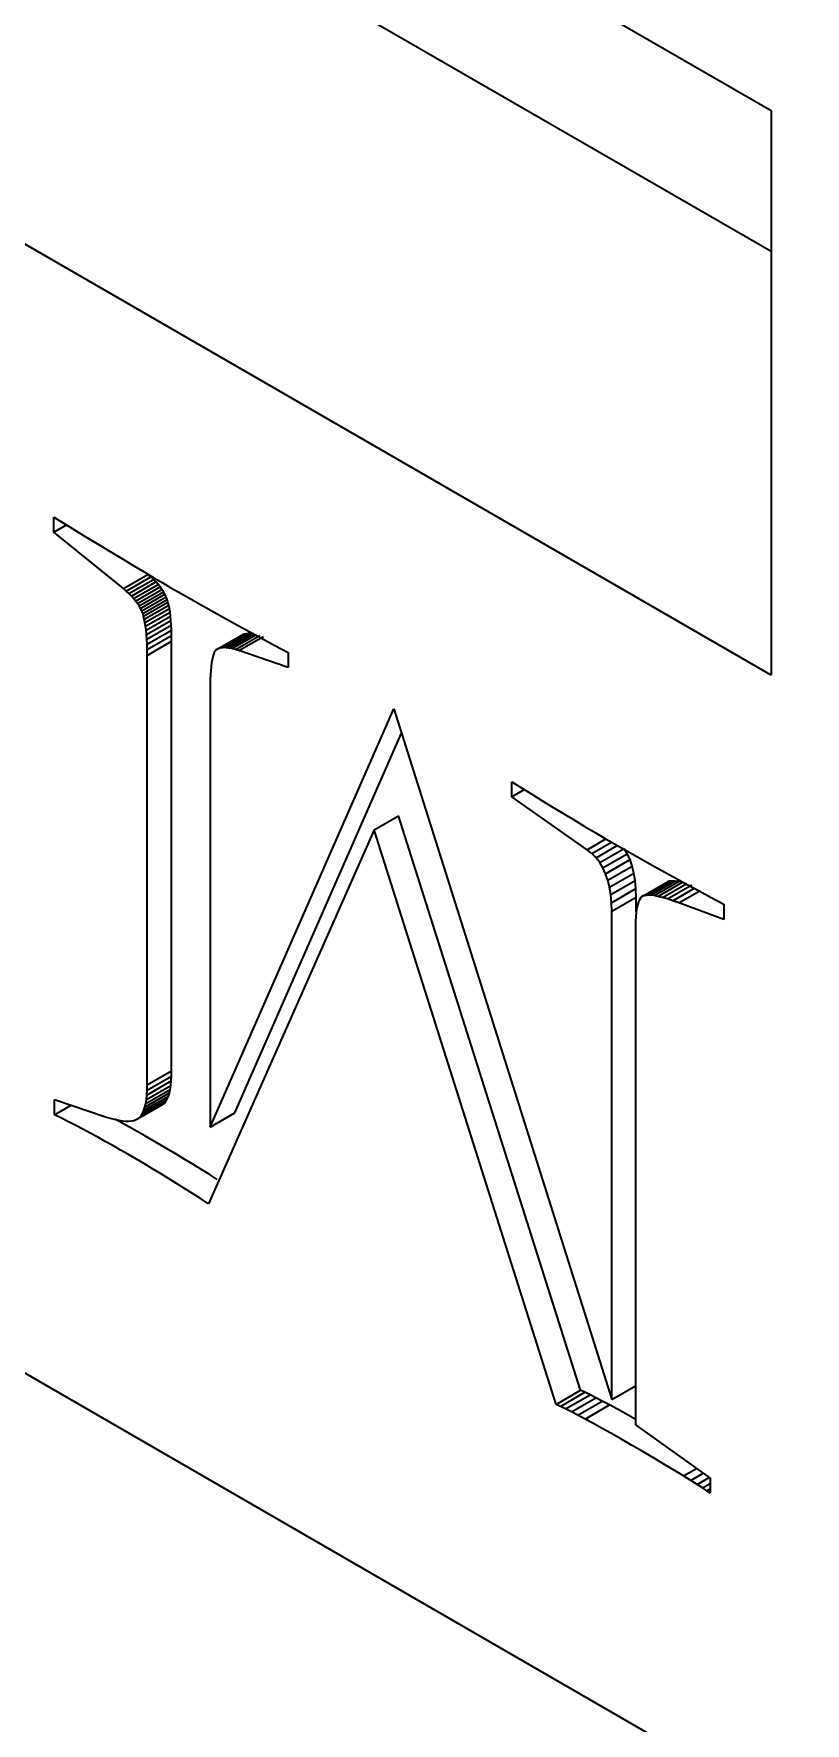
# Model space of a CAD drawing. Header units: millimetres. Extents: x -105 to 105, y -148 to 148.
# Drawn here: x 51.714 to 53.946, y -20.798 to -15.912 of the extents above; entities that cross this region are included whole.
import ezdxf

# ---------------------------------------------------------------- set-up
doc = ezdxf.new("R2010")
doc.units = ezdxf.units.MM
doc.layers.add('粗实线层', color=7, linetype='Continuous', lineweight=35)

msp = doc.modelspace()

# ---------------------------------------------------------------- linework, layer by layer
at = {"layer": '粗实线层', "color": 7, "lineweight": 35, "ltscale": 0.1925}
for p, q in [((44.6555, -10.8268), (53.8479, -16.134)), ((53.8479, -16.5423), (45.7161, -11.8474)), ((53.8479, -17.767), (44.6555, -12.4598)), ((54.6964, -21.5229), (43.8069, -15.2359)), ((53.8479, -16.134), (53.8479, -17.767)), ((51.7722, -17.354), (51.7722, -17.3103)), ((51.7722, -17.3103), (51.8165, -17.3374)), ((51.7722, -17.354), (51.8089, -17.3328)), ((51.8165, -17.3374), (51.8585, -17.3631)), ((51.9736, -17.5169), (51.7722, -17.354)), ((51.8585, -17.3631), (51.8982, -17.3872)), ((51.8982, -17.3872), (51.9356, -17.4099)), ((51.9356, -17.4099), (51.9707, -17.431)), ((51.9707, -17.431), (52.0034, -17.4507)), ((51.9736, -17.5169), (52.0443, -17.4761)), ((51.9819, -17.524), (52.0526, -17.4832)), ((51.9895, -17.5312), (52.0602, -17.4903)), ((52.0034, -17.4507), (52.0338, -17.4688)), ((52.0338, -17.4688), (52.0619, -17.4854)), ((52.0526, -17.4832), (52.0443, -17.4761)), ((52.0602, -17.4903), (52.0526, -17.4832)), ((52.0673, -17.4975), (52.0602, -17.4903)), ((52.0619, -17.4854), (52.0877, -17.5005)), ((51.9819, -17.524), (51.9736, -17.5169)), ((51.9895, -17.5312), (51.9819, -17.524)), ((51.9966, -17.5383), (51.9895, -17.5312)), ((51.9966, -17.5383), (52.0673, -17.4975)), ((52.003, -17.5455), (51.9966, -17.5383)), ((52.003, -17.5455), (52.0737, -17.5047)), ((52.0089, -17.5527), (52.0796, -17.5118)), ((52.0142, -17.5598), (52.0849, -17.519)), ((52.0188, -17.5671), (52.0896, -17.5262)), ((52.0229, -17.5743), (52.0936, -17.5334)), ((52.0264, -17.5815), (52.0971, -17.5407)), ((52.0737, -17.5047), (52.0673, -17.4975)), ((52.0796, -17.5118), (52.0737, -17.5047)), ((52.0849, -17.519), (52.0796, -17.5118)), ((52.0896, -17.5262), (52.0849, -17.519)), ((52.0877, -17.5005), (52.1111, -17.5142)), ((52.0936, -17.5334), (52.0896, -17.5262)), ((52.0971, -17.5407), (52.0936, -17.5334)), ((52.1001, -17.5479), (52.0971, -17.5407)), ((52.1111, -17.5142), (52.141, -17.5313)), ((52.141, -17.5313), (52.1717, -17.5488)), ((52.0089, -17.5527), (52.003, -17.5455)), ((52.0142, -17.5598), (52.0089, -17.5527)), ((52.0188, -17.5671), (52.0142, -17.5598)), ((52.0229, -17.5743), (52.0188, -17.5671)), ((52.0264, -17.5815), (52.0229, -17.5743)), ((52.0293, -17.5887), (52.0264, -17.5815)), ((52.0293, -17.5887), (52.1001, -17.5479)), ((52.0318, -17.5965), (52.0293, -17.5887)), ((52.0318, -17.5965), (52.1025, -17.5557)), ((52.034, -17.6052), (52.1047, -17.5644)), ((52.036, -17.6149), (52.1067, -17.574)), ((52.0377, -17.6255), (52.1084, -17.5847)), ((52.1025, -17.5557), (52.1001, -17.5479)), ((52.1047, -17.5644), (52.1025, -17.5557)), ((52.1067, -17.574), (52.1047, -17.5644)), ((52.1084, -17.5847), (52.1067, -17.574)), ((52.1098, -17.5963), (52.1084, -17.5847)), ((52.1717, -17.5488), (52.2033, -17.5667)), ((52.2033, -17.5667), (52.2359, -17.5849)), ((52.2359, -17.5849), (52.2693, -17.6035)), ((52.034, -17.6052), (52.0318, -17.5965)), ((52.036, -17.6149), (52.034, -17.6052)), ((52.0377, -17.6255), (52.036, -17.6149)), ((52.0391, -17.6372), (52.0377, -17.6255)), ((52.0391, -17.6372), (52.1098, -17.5963)), ((52.0403, -17.6498), (52.0391, -17.6372)), ((52.0403, -17.6498), (52.111, -17.6089)), ((52.0412, -17.6633), (52.1119, -17.6225)), ((52.0419, -17.6779), (52.1126, -17.637)), ((52.111, -17.6089), (52.1098, -17.5963)), ((52.1119, -17.6225), (52.111, -17.6089)), ((52.1126, -17.637), (52.1119, -17.6225)), ((52.1129, -17.6526), (52.1126, -17.637)), ((52.2693, -17.6035), (52.3037, -17.6224)), ((52.3037, -17.6224), (52.3389, -17.6417)), ((52.0412, -17.6633), (52.0403, -17.6498)), ((52.0419, -17.6779), (52.0412, -17.6633)), ((52.0422, -17.6934), (52.0419, -17.6779)), ((52.0422, -17.6934), (52.1129, -17.6526)), ((52.0424, -17.7099), (52.1131, -17.669)), ((52.1131, -17.669), (52.1129, -17.6526)), ((52.1131, -18.9117), (52.1131, -17.669)), ((52.2464, -17.6914), (52.3171, -17.6505)), ((52.2513, -17.6894), (52.322, -17.6485)), ((52.2569, -17.6881), (52.2513, -17.6894)), ((52.2569, -17.6881), (52.3277, -17.6473)), ((52.2634, -17.6876), (52.2569, -17.6881)), ((52.2634, -17.6876), (52.3341, -17.6468)), ((52.2707, -17.6879), (52.2634, -17.6876)), ((52.2707, -17.6879), (52.3414, -17.647)), ((52.2788, -17.6888), (52.2707, -17.6879)), ((52.2788, -17.6888), (52.3495, -17.648)), ((52.2877, -17.6905), (52.3584, -17.6497)), ((52.2974, -17.693), (52.3681, -17.6522)), ((52.3078, -17.6962), (52.3786, -17.6553)), ((52.322, -17.6485), (52.3171, -17.6505)), ((52.3277, -17.6473), (52.322, -17.6485)), ((52.3341, -17.6468), (52.3277, -17.6473)), ((52.3414, -17.647), (52.3341, -17.6468)), ((52.3389, -17.6417), (52.3751, -17.6613)), ((52.3495, -17.648), (52.3414, -17.647)), ((52.3751, -17.6613), (52.4121, -17.6813)), ((52.4121, -17.6813), (52.4501, -17.7017)), ((52.0424, -17.7099), (52.0422, -17.6934)), ((52.0424, -18.9525), (52.0424, -17.7099)), ((52.2284, -17.7318), (52.2272, -17.7422)), ((52.23, -17.7225), (52.2284, -17.7318)), ((52.2319, -17.7145), (52.23, -17.7225)), ((52.234, -17.7076), (52.2319, -17.7145)), ((52.2364, -17.702), (52.234, -17.7076)), ((52.2391, -17.6976), (52.2364, -17.702)), ((52.2424, -17.6941), (52.2391, -17.6976)), ((52.2464, -17.6914), (52.2424, -17.6941)), ((52.2513, -17.6894), (52.2464, -17.6914)), ((52.2877, -17.6905), (52.2788, -17.6888)), ((52.2974, -17.693), (52.2877, -17.6905)), ((52.3078, -17.6962), (52.2974, -17.693)), ((52.4501, -17.7454), (52.3078, -17.6962)), ((52.4501, -17.7017), (52.4501, -17.7454)), ((52.225, -17.7808), (52.2249, -17.7961)), ((52.2255, -17.7667), (52.225, -17.7808)), ((52.2262, -17.7539), (52.2255, -17.7667)), ((52.2272, -17.7422), (52.2262, -17.7539)), ((52.2249, -17.7961), (52.2249, -19.0743)), ((52.2249, -19.0743), (52.7558, -17.8645)), ((52.7558, -17.8645), (53.3864, -19.8625)), ((52.2956, -19.0335), (52.7779, -17.9345)), ((53.0972, -18.119), (53.0972, -18.0753)), ((53.0972, -18.0753), (53.1258, -18.0934)), ((53.0972, -18.119), (53.1334, -18.0981)), ((53.3152, -18.2723), (53.0972, -18.119)), ((53.1258, -18.0934), (53.1549, -18.1116)), ((53.1549, -18.1116), (53.1844, -18.1298)), ((52.699, -18.2148), (52.7697, -18.174)), ((53.2959, -19.8354), (52.7697, -18.174)), ((53.1844, -18.1298), (53.2144, -18.1482)), ((53.2144, -18.1482), (53.2447, -18.1666)), ((53.2447, -18.1666), (53.2755, -18.1851)), ((52.699, -18.2148), (52.2201, -19.296)), ((53.2252, -19.8762), (52.699, -18.2148)), ((53.2755, -18.1851), (53.3067, -18.2037)), ((53.3067, -18.2037), (53.3384, -18.2224)), ((53.3384, -18.2224), (53.3705, -18.2412)), ((53.3152, -18.2723), (53.3698, -18.2408)), ((53.3288, -18.283), (53.3152, -18.2723)), ((53.3288, -18.283), (53.3858, -18.2501)), ((53.3409, -18.2952), (53.4024, -18.2597)), ((53.3515, -18.309), (53.4222, -18.2682)), ((53.3705, -18.2412), (53.403, -18.26)), ((53.403, -18.26), (53.4278, -18.2743)), ((53.4315, -18.2836), (53.4222, -18.2682)), ((53.4278, -18.2743), (53.454, -18.2891)), ((53.3409, -18.2952), (53.3288, -18.283)), ((53.3515, -18.309), (53.3409, -18.2952)), ((53.3608, -18.3244), (53.3515, -18.309)), ((53.3608, -18.3244), (53.4315, -18.2836)), ((53.3686, -18.3414), (53.4393, -18.3006)), ((53.375, -18.36), (53.4457, -18.3192)), ((53.4393, -18.3006), (53.4315, -18.2836)), ((53.4457, -18.3192), (53.4393, -18.3006)), ((53.4507, -18.3394), (53.4457, -18.3192)), ((53.454, -18.2891), (53.4815, -18.3046)), ((53.4815, -18.3046), (53.5103, -18.3207)), ((53.5103, -18.3207), (53.5404, -18.3373)), ((53.3686, -18.3414), (53.3608, -18.3244)), ((53.375, -18.36), (53.3686, -18.3414)), ((53.38, -18.3802), (53.375, -18.36)), ((53.38, -18.3802), (53.4507, -18.3394)), ((53.3835, -18.402), (53.4542, -18.3611)), ((53.4542, -18.3611), (53.4507, -18.3394)), ((53.4564, -18.3845), (53.4542, -18.3611)), ((53.4772, -18.4058), (53.5479, -18.365)), ((53.4829, -18.4041), (53.5536, -18.3633)), ((53.4901, -18.4034), (53.5608, -18.3626)), ((53.4987, -18.4037), (53.5694, -18.3629)), ((53.5087, -18.4049), (53.5794, -18.3641)), ((53.5202, -18.4071), (53.5909, -18.3663)), ((53.5332, -18.4103), (53.6039, -18.3694)), ((53.5404, -18.3373), (53.5719, -18.3546)), ((53.5536, -18.3633), (53.5479, -18.365)), ((53.5608, -18.3626), (53.5536, -18.3633)), ((53.5694, -18.3629), (53.5608, -18.3626)), ((53.5794, -18.3641), (53.5694, -18.3629)), ((53.5719, -18.3546), (53.6047, -18.3725)), ((53.5909, -18.3663), (53.5794, -18.3641)), ((53.6047, -18.3725), (53.6389, -18.3909)), ((53.3835, -18.402), (53.38, -18.3802)), ((53.3857, -18.4253), (53.3835, -18.402)), ((53.3857, -18.4253), (53.4564, -18.3845)), ((53.3864, -18.4502), (53.4571, -18.4094)), ((53.4571, -18.4094), (53.4564, -18.3845)), ((53.4571, -18.4521), (53.4571, -18.4094)), ((53.4665, -18.4168), (53.4638, -18.4224)), ((53.4695, -18.4121), (53.4665, -18.4168)), ((53.4729, -18.4085), (53.4695, -18.4121)), ((53.4772, -18.4058), (53.4729, -18.4085)), ((53.4829, -18.4041), (53.4772, -18.4058)), ((53.4901, -18.4034), (53.4829, -18.4041)), ((53.4987, -18.4037), (53.4901, -18.4034)), ((53.5087, -18.4049), (53.4987, -18.4037)), ((53.5202, -18.4071), (53.5087, -18.4049)), ((53.5332, -18.4103), (53.5202, -18.4071)), ((53.5476, -18.4144), (53.5332, -18.4103)), ((53.5476, -18.4144), (53.6183, -18.3736)), ((53.5634, -18.4195), (53.5476, -18.4144)), ((53.5634, -18.4195), (53.6255, -18.3837)), ((53.5807, -18.4256), (53.5634, -18.4195)), ((53.5807, -18.4256), (53.6398, -18.3915)), ((53.6389, -18.3909), (53.6743, -18.41)), ((53.6743, -18.41), (53.7111, -18.4297)), ((53.3864, -18.4502), (53.3857, -18.4253)), ((53.3864, -19.8625), (53.3864, -18.4502)), ((53.4558, -18.4656), (53.4553, -18.4773)), ((53.4567, -18.455), (53.4558, -18.4656)), ((53.4579, -18.4454), (53.4567, -18.455)), ((53.4596, -18.4367), (53.4579, -18.4454)), ((53.4615, -18.4291), (53.4596, -18.4367)), ((53.4638, -18.4224), (53.4615, -18.4291)), ((53.7111, -18.4735), (53.5807, -18.4256)), ((53.7111, -18.4297), (53.7111, -18.4735)), ((53.4553, -18.4773), (53.4551, -18.4899)), ((53.4551, -18.4899), (53.4551, -19.9351)), ((52.04, -18.9946), (52.1107, -18.9537)), ((52.0413, -18.9818), (52.112, -18.9409)), ((52.0421, -18.9677), (52.1128, -18.9269)), ((52.0421, -18.9677), (52.0424, -18.9525)), ((52.0424, -18.9525), (52.1131, -18.9117)), ((52.1089, -18.9653), (52.1107, -18.9537)), ((52.1107, -18.9537), (52.112, -18.9409)), ((52.112, -18.9409), (52.1128, -18.9269)), ((52.1128, -18.9269), (52.1131, -18.9117)), ((51.7745, -19.0387), (51.7745, -18.9949)), ((51.7745, -18.9949), (51.9215, -19.0442)), ((52.0213, -19.0455), (52.092, -19.0047)), ((52.0257, -19.0401), (52.0964, -18.9992)), ((52.0296, -19.0334), (52.1003, -18.9926)), ((52.033, -19.0256), (52.1037, -18.9847)), ((52.0358, -19.0165), (52.1066, -18.9756)), ((52.0358, -19.0165), (52.0382, -19.0061)), ((52.0382, -19.0061), (52.1089, -18.9653)), ((52.0382, -19.0061), (52.04, -18.9946)), ((52.04, -18.9946), (52.0413, -18.9818)), ((52.0413, -18.9818), (52.0421, -18.9677)), ((52.087, -19.0088), (52.092, -19.0047)), ((52.092, -19.0047), (52.0964, -18.9992)), ((52.0964, -18.9992), (52.1003, -18.9926)), ((52.1003, -18.9926), (52.1037, -18.9847)), ((52.1037, -18.9847), (52.1066, -18.9756)), ((52.1066, -18.9756), (52.1089, -18.9653)), ((51.7745, -19.0387), (51.8225, -19.011)), ((51.7946, -19.0487), (51.7745, -19.0387)), ((51.8149, -19.0591), (51.7946, -19.0487)), ((51.9215, -19.0442), (51.9348, -19.0484)), ((51.9348, -19.0484), (51.9473, -19.0518)), ((51.9473, -19.0518), (51.9589, -19.0544)), ((51.9698, -19.0629), (51.9484, -19.0513)), ((51.9589, -19.0544), (51.9697, -19.0562)), ((51.9697, -19.0562), (51.9796, -19.0572)), ((51.9886, -19.0573), (51.9968, -19.0566)), ((51.9968, -19.0566), (52.0042, -19.0551)), ((52.0042, -19.0551), (52.0107, -19.0528)), ((52.0107, -19.0528), (52.0163, -19.0496)), ((52.0163, -19.0496), (52.087, -19.0088)), ((52.0163, -19.0496), (52.0213, -19.0455)), ((52.0213, -19.0455), (52.0257, -19.0401)), ((52.0257, -19.0401), (52.0296, -19.0334)), ((52.0296, -19.0334), (52.033, -19.0256)), ((52.033, -19.0256), (52.0358, -19.0165)), ((52.2249, -19.0743), (52.2956, -19.0335)), ((51.8355, -19.0697), (51.8149, -19.0591)), ((51.8564, -19.0807), (51.8355, -19.0697)), ((51.8776, -19.0921), (51.8564, -19.0807)), ((51.8991, -19.1037), (51.8776, -19.0921)), ((51.9209, -19.1157), (51.8991, -19.1037)), ((51.9916, -19.0749), (51.9698, -19.0629)), ((51.9796, -19.0572), (51.9886, -19.0573)), ((52.0136, -19.0872), (51.9916, -19.0749)), ((52.036, -19.0999), (52.0136, -19.0872)), ((52.0586, -19.1128), (52.036, -19.0999)), ((51.9429, -19.128), (51.9209, -19.1157)), ((51.9652, -19.1407), (51.9429, -19.128)), ((51.9879, -19.1537), (51.9652, -19.1407)), ((52.0111, -19.1671), (51.9879, -19.1537)), ((52.0818, -19.1263), (52.0586, -19.1128)), ((52.105, -19.14), (52.0818, -19.1263)), ((52.1283, -19.1538), (52.105, -19.14)), ((52.1515, -19.1678), (52.1283, -19.1538)), ((52.0343, -19.1808), (52.0111, -19.1671)), ((52.0575, -19.1946), (52.0343, -19.1808)), ((52.0808, -19.2086), (52.0575, -19.1946)), ((52.1747, -19.1819), (52.1515, -19.1678)), ((52.1979, -19.1963), (52.1747, -19.1819)), ((52.2212, -19.2107), (52.1979, -19.1963)), ((52.104, -19.2228), (52.0808, -19.2086)), ((52.1272, -19.2371), (52.104, -19.2228)), ((52.1505, -19.2516), (52.1272, -19.2371)), ((52.1737, -19.2662), (52.1505, -19.2516)), ((52.2444, -19.2254), (52.2212, -19.2107)), ((52.1969, -19.281), (52.1737, -19.2662)), ((52.2201, -19.296), (52.1969, -19.281)), ((53.2252, -19.8762), (53.2959, -19.8354)), ((53.3087, -19.8413), (53.2959, -19.8354)), ((53.3864, -19.8625), (53.4571, -19.8217)), ((53.238, -19.8821), (53.2252, -19.8762)), ((53.238, -19.8821), (53.3087, -19.8413)), ((53.2529, -19.8893), (53.238, -19.8821)), ((53.2529, -19.8893), (53.3236, -19.8484)), ((53.2697, -19.8977), (53.3404, -19.8569)), ((53.2885, -19.9075), (53.3592, -19.8667)), ((53.3236, -19.8484), (53.3087, -19.8413)), ((53.3093, -19.9187), (53.38, -19.8778)), ((53.3404, -19.8569), (53.3236, -19.8484)), ((53.3592, -19.8667), (53.3404, -19.8569)), ((53.38, -19.8778), (53.3592, -19.8667)), ((53.4028, -19.8903), (53.38, -19.8778)), ((53.2697, -19.8977), (53.2529, -19.8893)), ((53.2885, -19.9075), (53.2697, -19.8977)), ((53.3093, -19.9187), (53.2885, -19.9075)), ((53.3321, -19.9311), (53.3093, -19.9187)), ((53.3569, -19.9448), (53.3321, -19.9311)), ((53.4276, -19.904), (53.4028, -19.8903)), ((53.4544, -19.9191), (53.4276, -19.904)), ((53.4551, -19.9351), (53.6708, -20.0897)), ((53.3837, -19.9599), (53.3569, -19.9448)), ((53.4125, -19.9763), (53.3837, -19.9599)), ((53.4433, -19.9939), (53.4125, -19.9763)), ((53.4792, -20.0148), (53.4433, -19.9939)), ((53.5123, -20.0341), (53.4792, -20.0148)), ((53.5424, -20.0519), (53.5123, -20.0341)), ((53.5695, -20.0682), (53.5424, -20.0519)), ((53.5938, -20.0829), (53.5695, -20.0682)), ((53.5938, -20.0829), (53.6312, -20.0613)), ((53.6151, -20.0961), (53.6508, -20.0754)), ((53.6151, -20.0961), (53.5938, -20.0829)), ((53.6334, -20.1077), (53.6151, -20.0961)), ((53.6334, -20.1077), (53.668, -20.0877)), ((53.6488, -20.1179), (53.6334, -20.1077)), ((53.6488, -20.1179), (53.6708, -20.1052)), ((53.6613, -20.1265), (53.6488, -20.1179)), ((53.6613, -20.1265), (53.6708, -20.121)), ((53.6708, -20.1335), (53.6613, -20.1265)), ((53.6708, -20.0897), (53.6708, -20.1335))]:
    msp.add_line(p, q, dxfattribs=at)

doc.saveas('drawing.dxf')
